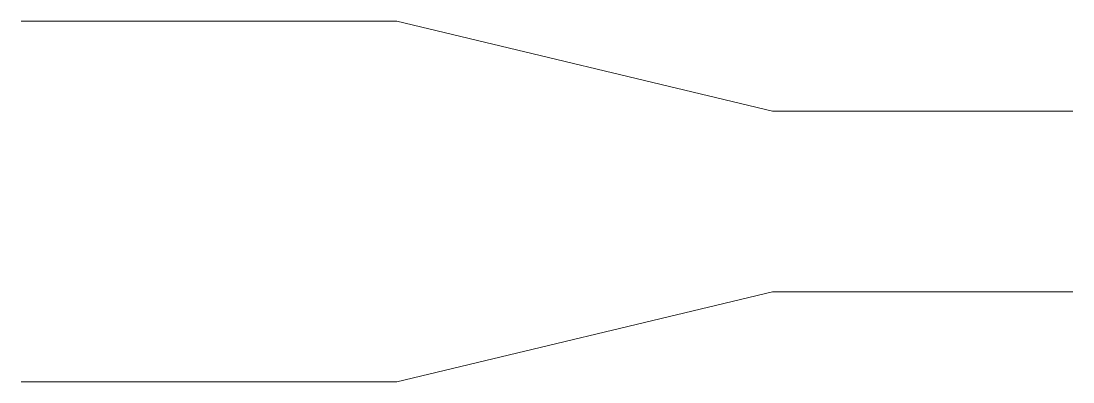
# Model space of a CAD drawing. Header units: millimetres. Extents: x -350 to 350, y -120 to 120.
import ezdxf

# ---------------------------------------------------------------- set-up
doc = ezdxf.new("R2010")
doc.units = ezdxf.units.MM
doc.layers.add('P-FIXT', color=7, linetype='Continuous', lineweight=20, true_color=0x477783)

# ---------------------------------------------------------------- blocks, each defined once
blk = doc.blocks.new('206_PLUMBING_HVAC_SYMBOLS_PIPE_REDUCER_SYMBOL')
at = {"layer": 'P-FIXT'}
for points in [[(-350, 120), (-100, 120), (150, 60), (350, 60)], [(-350, -120), (-100, -120), (150, -60), (350, -60)]]:
    blk.add_lwpolyline(points, dxfattribs=at)

msp = doc.modelspace()

# ---------------------------------------------------------------- block references
msp.add_blockref('206_PLUMBING_HVAC_SYMBOLS_PIPE_REDUCER_SYMBOL', (0, 0))

doc.saveas('drawing.dxf')
